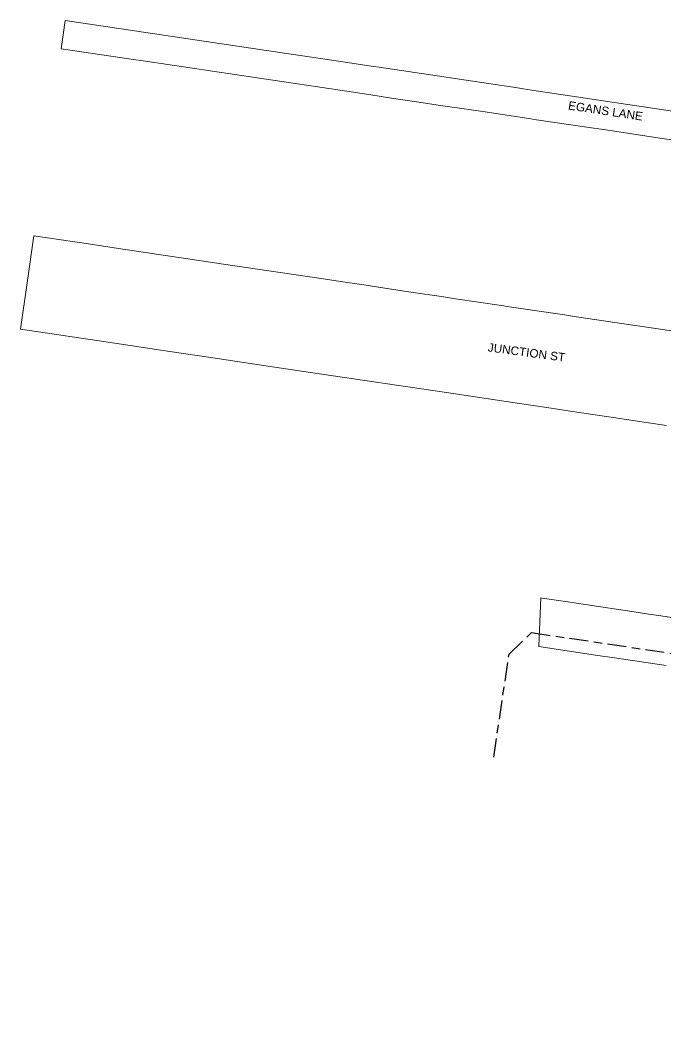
# Model space of a CAD drawing. Header units: metres. Extents: x 280706 to 281640, y 6137848 to 6138622.
# Drawn here: x 280706.2 to 280843.8, y 6138103.5 to 6138321.4 of the extents above; entities that cross this region are included whole.
import ezdxf

# ---------------------------------------------------------------- set-up
doc = ezdxf.new("R2010")
doc.units = ezdxf.units.M
doc.linetypes.add('Cable Exist UG', pattern=[8.2, 4, -1.2, 1.8, -1.2])
doc.layers.add('Cadastre Roads_SP_EXT', color=9, linetype='Continuous', lineweight=5)
doc.layers.add('Mains_HV_EXT', color=7, linetype='Continuous')
doc.styles.get("Standard").update_dxf_attribs({"font": 'arial.ttf'})

msp = doc.modelspace()

# ---------------------------------------------------------------- linework, layer by layer
at = {"layer": 'Cadastre Roads_SP_EXT', "linetype": 'Continuous'}
for points in [[(280865.77, 6138299.03), (280815.3, 6138306.57), (280815.27, 6138306.58), (280813.46, 6138306.85), (280812.26, 6138307.03), (280782.71, 6138311.44), (280781.5, 6138311.62), (280775.47, 6138312.52), (280760.6, 6138314.75), (280715.76, 6138321.44), (280715.32, 6138318.4), (280714.88, 6138315.41), (280729.84, 6138313.17), (280732.85, 6138312.72), (280756.71, 6138309.16), (280775.81, 6138306.31), (280780.95, 6138305.54), (280785.82, 6138304.81), (280789.8, 6138304.22), (280795.85, 6138303.31), (280801.86, 6138302.42), (280804.87, 6138301.97), (280814.67, 6138300.5), (280816.33, 6138300.25), (280827.56, 6138298.58), (280830.57, 6138298.13), (280843.13, 6138296.25), (280848.56, 6138295.44)], [(280848.21, 6138254.7), (280842.79, 6138255.51), (280837.36, 6138256.32), (280824.8, 6138258.2), (280821.85, 6138258.64), (280810.48, 6138260.34), (280808.82, 6138260.58), (280799.02, 6138262.05), (280796, 6138262.5), (280790, 6138263.39), (280783.94, 6138264.3), (280779.94, 6138264.9), (280774.97, 6138265.64), (280769.85, 6138266.4), (280751.42, 6138269.16), (280727.12, 6138272.79), (280720.68, 6138273.75), (280709.08, 6138275.48), (280707.63, 6138265.46), (280706.19, 6138255.57), (280726.34, 6138252.56), (280736.14, 6138251.09), (280746.32, 6138249.57), (280756.17, 6138248.1), (280766.17, 6138246.61), (280786.44, 6138243.58), (280797.07, 6138241.99), (280806.04, 6138240.65), (280812.65, 6138239.66), (280818.51, 6138238.79), (280823.47, 6138238.04), (280828.3, 6138237.32), (280831.72, 6138236.81), (280837.86, 6138235.9), (280844.01, 6138234.98)], [(280850.03, 6138193.27), (280841.86, 6138194.49), (280840.26, 6138194.73), (280838.05, 6138195.06), (280825.75, 6138196.89), (280821.99, 6138197.45), (280817.5, 6138198.13), (280817.22, 6138198.17), (280817.03, 6138193.01), (280816.83, 6138187.78), (280828.89, 6138185.98), (280833.42, 6138185.3), (280843.97, 6138183.72)]]:
    msp.add_lwpolyline(points, dxfattribs=at)
at = {"layer": 'Mains_HV_EXT', "linetype": 'Cable Exist UG'}
msp.add_lwpolyline([(280807.17, 6138164.2), (280810.44, 6138186.19), (280815.26, 6138190.78), (280916.41, 6138175.73), (280908.95, 6138125.39), (281003.65, 6138110.72), (281004.85, 6138103.76), (280991.83, 6138017.88), (280986.15, 6138018.74), (280980.77, 6138019.44), (280980.7, 6138017.58)], dxfattribs=at)

# ---------------------------------------------------------------- texts
at = {"layer": 'Cadastre Roads_SP_EXT'}
for s, rotation, p in [('EGANS LANE', 351.3962, (280822.96, 6138302.45)), ('JUNCTION ST', 352.3719, (280805.82, 6138250.81))]:
    msp.add_text(s, height=1.8, rotation=rotation, dxfattribs=at).set_placement(p)

doc.saveas('drawing.dxf')
